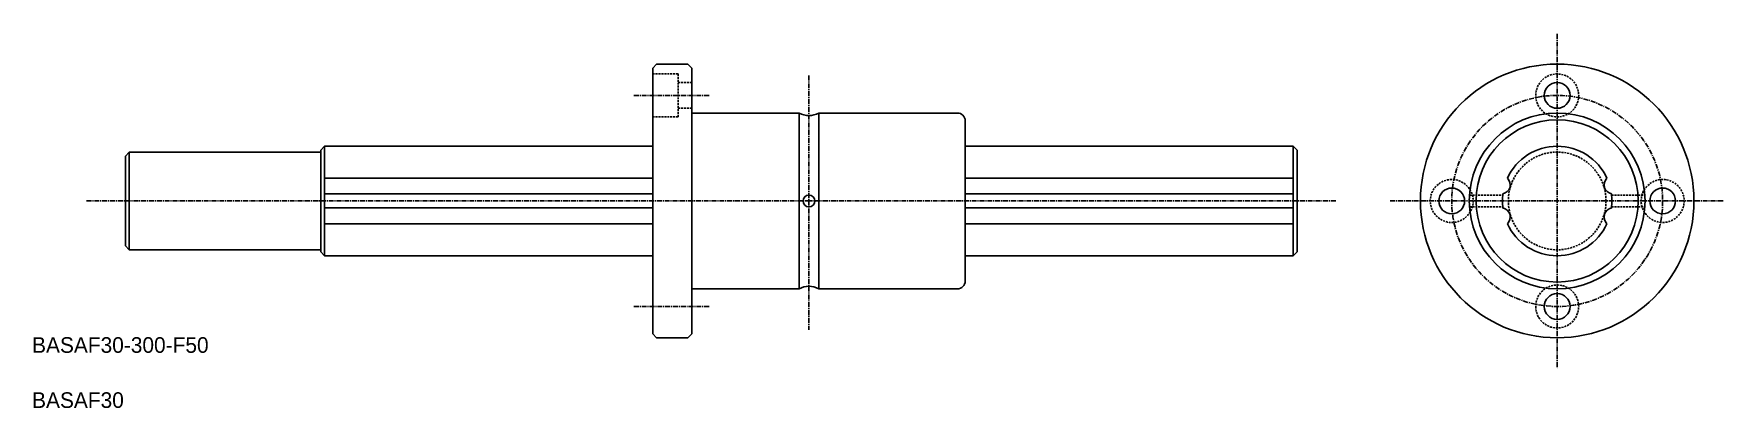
# Model space of a CAD drawing. Extents: x 56 to 489, y 57 to 153.
import ezdxf

# ---------------------------------------------------------------- set-up
doc = ezdxf.new("R2010")
doc.units = 0
doc.linetypes.add('CENTER', pattern=[2, 1.25, -0.25, 0.25, -0.25])
doc.linetypes.add('DASHED', pattern=[0.75, 0.5, -0.25])
doc.layers.get('0').update_dxf_attribs({"linetype": 'CONTINUOUS'})
doc.layers.add('CENTER', color=1, linetype='CENTER')

msp = doc.modelspace()

# ---------------------------------------------------------------- linework, layer by layer
at = {"color": 7, "linetype": 'CONTINUOUS'}
for p, q in [((214.47, 144.02), (215.47, 145.02)), ((214.47, 144.02), (214.47, 76.02)), ((215.47, 145.02), (223.47, 145.02)), ((224.47, 144.02), (223.47, 145.02)), ((224.47, 144.02), (224.47, 76.02)), ((224.47, 132.52), (251.97, 132.52)), ((251.97, 132.52), (251.97, 87.52)), ((256.97, 132.52), (292.47, 132.52)), ((256.97, 132.52), (256.97, 87.52)), ((294.47, 130.52), (294.47, 89.52)), ((79.47, 121.52), (80.47, 122.52)), ((79.47, 98.52), (79.47, 121.52)), ((129.47, 122.52), (80.47, 122.52)), ((80.47, 97.52), (80.47, 122.52)), ((129.47, 123.02), (130.47, 124.02)), ((129.47, 97.02), (129.47, 123.02)), ((130.47, 124.02), (214.47, 124.02)), ((130.47, 96.02), (130.47, 124.02)), ((378.47, 124.02), (294.47, 124.02)), ((378.47, 96.02), (378.47, 124.02)), ((379.47, 123.02), (378.47, 124.02)), ((379.47, 97.02), (379.47, 123.02)), ((130.47, 115.85), (214.47, 115.85)), ((378.47, 115.85), (294.47, 115.85)), ((130.47, 111.83), (214.47, 111.83)), ((130.47, 108.22), (214.47, 108.22)), ((378.47, 111.83), (294.47, 111.83)), ((378.47, 108.22), (294.47, 108.22)), ((130.47, 104.2), (214.47, 104.2)), ((378.47, 104.2), (294.47, 104.2)), ((79.47, 98.52), (80.47, 97.52)), ((129.47, 97.52), (80.47, 97.52)), ((129.47, 97.02), (130.47, 96.02)), ((130.47, 96.02), (214.47, 96.02)), ((378.47, 96.02), (294.47, 96.02)), ((379.47, 97.02), (378.47, 96.02)), ((224.47, 87.52), (251.97, 87.52)), ((256.97, 87.52), (292.47, 87.52)), ((214.47, 76.02), (215.47, 75.02)), ((215.47, 75.02), (223.47, 75.02)), ((223.47, 75.02), (224.47, 76.02))]:
    msp.add_line(p, q, dxfattribs=at)
at = {"color": 3, "linetype": 'DASHED'}
for p, q in [((214.47, 142.52), (220.97, 142.52)), ((220.97, 142.52), (220.97, 131.52)), ((220.97, 140.32), (224.47, 140.32)), ((214.47, 131.52), (220.97, 131.52)), ((220.97, 133.72), (224.47, 133.72)), ((423.58, 111.52), (432.11, 111.52)), ((423.58, 108.52), (432.11, 108.52)), ((459.95, 111.52), (468.48, 111.52)), ((459.95, 108.52), (468.48, 108.52))]:
    msp.add_line(p, q, dxfattribs=at)
at = {"color": 7, "linetype": 'CONTINUOUS'}
for centre, radius in [((446.03, 110.02), 35), ((446.03, 137.02), 3.3), ((446.03, 110.02), 22.5), ((446.03, 110.02), 20.75), ((254.47, 110.02), 1.5)]:
    msp.add_circle(centre, radius, dxfattribs=at)
at = {"color": 3, "linetype": 'DASHED'}
for centre, radius in [((446.03, 137.02), 5.5), ((446.03, 110.02), 12.5)]:
    msp.add_circle(centre, radius, dxfattribs=at)
at = {"color": 7, "linetype": 'CONTINUOUS'}
for centre, radius, start, end in [((254.47, 136.85), 5, 239.9999, 299.9999), ((292.47, 130.52), 2, 0, 90), ((446.03, 110.02), 14, 24.5939, 155.4061), ((419.03, 110.02), 3.3, 89.99999567428932, 89.99996471106816), ((431.48, 114.39), 2.65, 284.5555, 339.8884), ((431.38, 114.03), 2.65, 348.1115, 43.4445), ((460.69, 114.03), 2.65, 136.5555, 191.8885), ((460.58, 114.39), 2.65, 200.1116, 255.4446), ((473.03, 110.02), 3.3, 270, 269.9999), ((446.03, 110.02), 14, 172.5938, 187.4061), ((431.48, 105.66), 2.65, 20.1116, 75.4446), ((460.58, 105.66), 2.65, 104.5554, 159.8884), ((446.03, 110.02), 14, 352.5938, 7.4061), ((431.38, 106.02), 2.65, 316.5555, 11.8885), ((446.03, 110.02), 14, 204.5939, 335.4061), ((460.69, 106.02), 2.65, 168.1115, 223.4445), ((254.47, 83.19), 5, 60, 120), ((292.47, 89.52), 2, 270, 0), ((446.03, 83.02), 3.3, 180, 179.9999)]:
    msp.add_arc(centre, radius, start, end, dxfattribs=at)
at = {"color": 3, "linetype": 'DASHED'}
for centre, start, end in [((419.03, 110.02), 89.99999567428932, 89.99996471106816), ((473.03, 110.02), 270, 269.9999), ((446.03, 83.02), 180, 179.9999)]:
    msp.add_arc(centre, 5.5, start, end, dxfattribs=at)
at = {"layer": 'CENTER', "color": 1, "linetype": 'CENTER'}
for p, q in [((446.03, 152.77), (446.03, 67.27)), ((254.47, 142.09), (254.47, 77.02)), ((209.67, 137.02), (229.14, 137.02)), ((69.54, 110.02), (254.47, 110.02)), ((389.4, 110.02), (254.47, 110.02)), ((403.28, 110.02), (488.78, 110.02)), ((209.67, 83.02), (229.14, 83.02))]:
    msp.add_line(p, q, dxfattribs=at)
msp.add_circle((446.03, 110.02), 27, dxfattribs=at)

# ---------------------------------------------------------------- texts
at = {"color": 7, "linetype": 'CONTINUOUS'}
for s, p in [('BASAF30-300-F50', (55.59, 71.17)), ('BASAF30', (55.59, 57.07))]:
    msp.add_text(s, height=4, dxfattribs=at).set_placement(p)

doc.saveas('drawing.dxf')
